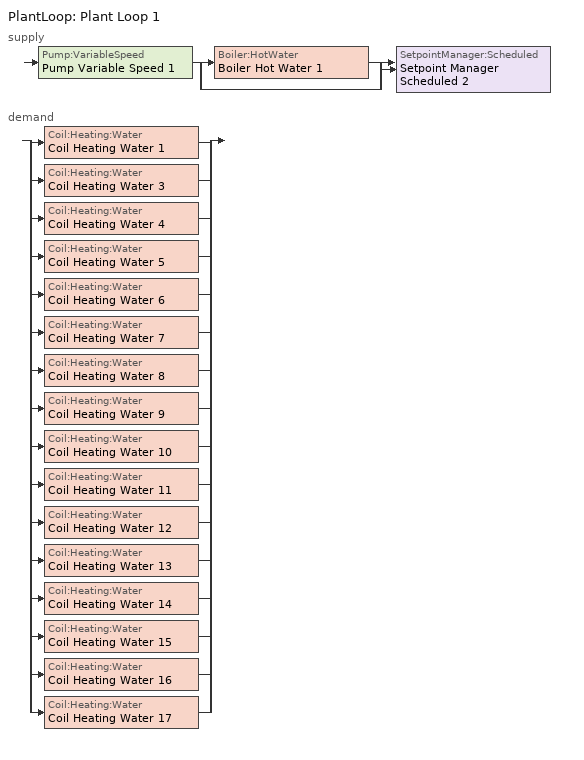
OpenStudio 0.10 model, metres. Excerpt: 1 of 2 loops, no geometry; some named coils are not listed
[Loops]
PlantLoop 'Plant Loop 1'
 supply: Pump:VariableSpeed 'Pump Variable Speed 1' > split
  | Boiler:HotWater 'Boiler Hot Water 1'
  | bypass
  join > SetpointManager:Scheduled 'Setpoint Manager Scheduled 2'
 demand: split
  | Coil:Heating:Water 'Coil Heating Water 1'
  | Coil:Heating:Water 'Coil Heating Water 3'
  | Coil:Heating:Water 'Coil Heating Water 4'
  | Coil:Heating:Water 'Coil Heating Water 5'
  | Coil:Heating:Water 'Coil Heating Water 6'
  | Coil:Heating:Water 'Coil Heating Water 7'
  | Coil:Heating:Water 'Coil Heating Water 8'
  | Coil:Heating:Water 'Coil Heating Water 9'
  | Coil:Heating:Water 'Coil Heating Water 10'
  | Coil:Heating:Water 'Coil Heating Water 11'
  | Coil:Heating:Water 'Coil Heating Water 12'
  | Coil:Heating:Water 'Coil Heating Water 13'
  | Coil:Heating:Water 'Coil Heating Water 14'
  | Coil:Heating:Water 'Coil Heating Water 15'
  | Coil:Heating:Water 'Coil Heating Water 16'
  | Coil:Heating:Water 'Coil Heating Water 17'
[Coil:Heating:Water] Availability Schedule=Always_On
Coil Heating Water 3; Coil Heating Water 4; Coil Heating Water 5; Coil Heating Water 6; Coil Heating Water 7; Coil Heating Water 8; Coil Heating Water 9; Coil Heating Water 10; Coil Heating Water 11; Coil Heating Water 12; Coil Heating Water 13; Coil Heating Water 14; Coil Heating Water 15; Coil Heating Water 16; Coil Heating Water 17
[SetpointManager:Scheduled]
Setpoint Manager Scheduled 2: Control Variable=Temperature; Schedule=Hot_Water_Temperature
[PlantLoop]
Plant Loop 1: Plant Loop Volume {m3}=Autocalculate
[Sizing:Plant]
Plant Loop 1: Loop Type=Heating; Design Loop Exit Temperature {C}=82; Loop Design Temperature Difference {deltaC}=11
[Pump:VariableSpeed]
Pump Variable Speed 1: Pump Control Type=Intermittent
[Boiler:HotWater]
Boiler Hot Water 1: Fuel Type=NaturalGas; Nominal Thermal Efficiency=0.66; Water Outlet Upper Temperature Limit {C}=99; Boiler Flow Mode=ConstantFlow; Parasitic Electric Load {W}=0; Sizing Factor=1
[Schedule:Ruleset]
Name | Default Day Schedule | Summer Design Day Schedule | Winter Design Day Schedule
Always_On | Always_On_Default | Always_On_Summer_Design_Day | Always_On_Winter_Design_Day
Hot_Water_Temperature | Hot_Water_Temperature_Default | Hot_Water_Temperature_Summer_Design_Day | Hot_Water_Temperature_Winter_Design_Day
[Schedule:Day]
Always_On_Default; Always_On_Summer_Design_Day; Always_On_Winter_Design_Day: 24, 0, 1
Hot_Water_Temperature_Default; Hot_Water_Temperature_Summer_Design_Day; Hot_Water_Temperature_Winter_Design_Day: 24, 0, 67
